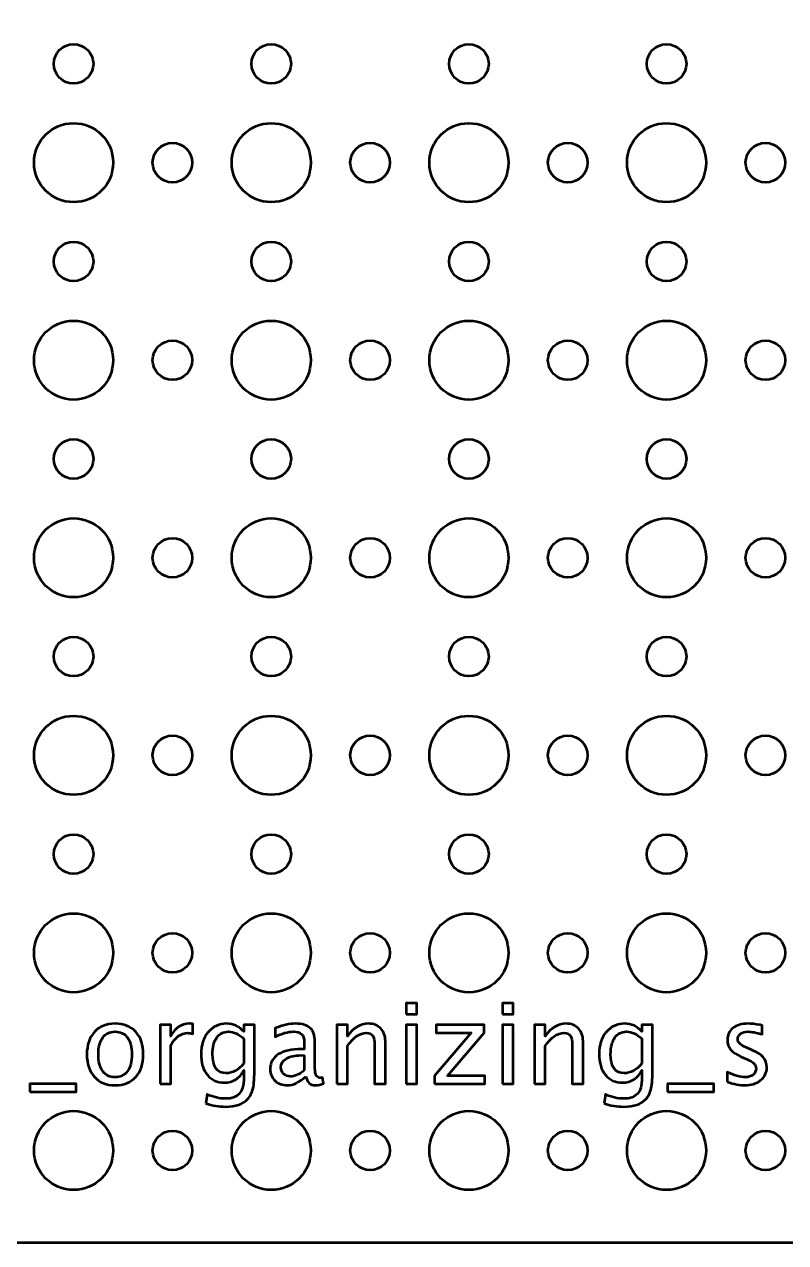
# Model space of a CAD drawing. Header units: centimetres. Extents: x -50 to 50, y -9 to 9.
# Drawn here: x -43.87 to -38.1, y -8.95 to 0.3 of the extents above; entities that cross this region are included whole.
import ezdxf

# ---------------------------------------------------------------- set-up
doc = ezdxf.new("R2010")
doc.units = ezdxf.units.CM
doc.header["$MEASUREMENT"] = 0
doc.layers.add('Layer 1', color=7, linetype='Continuous')

msp = doc.modelspace()

# ---------------------------------------------------------------- linework, layer by layer
at = {"layer": 'Layer 1', "lineweight": 53}
for centre, major_axis in [((-43.5, 0), (0, 0.15)), ((-42, 0), (0, 0.15)), ((-40.5, 0), (0, 0.15)), ((-39, 0), (0, 0.15)), ((-43.49999, -0.75001), (0, 0.30001)), ((-41.99999, -0.75001), (0, 0.30001)), ((-40.49999, -0.75001), (0, 0.30001)), ((-38.99999, -0.75001), (0, 0.30001)), ((-42.75, -0.75), (0, 0.15)), ((-41.25, -0.75), (0, 0.15)), ((-39.75, -0.75), (0, 0.15)), ((-38.25, -0.75), (0, 0.15)), ((-43.5, -1.5), (0, 0.15)), ((-42, -1.5), (0, 0.15)), ((-40.5, -1.5), (0, 0.15)), ((-39, -1.5), (0, 0.15)), ((-43.49999, -2.25001), (0, 0.30001)), ((-41.99999, -2.25001), (0, 0.30001)), ((-40.49999, -2.25001), (0, 0.30001)), ((-38.99999, -2.25001), (0, 0.30001)), ((-42.75, -2.25), (0, 0.15)), ((-41.25, -2.25), (0, 0.15)), ((-39.75, -2.25), (0, 0.15)), ((-38.25, -2.25), (0, 0.15)), ((-43.5, -3), (0, 0.15)), ((-42, -3), (0, 0.15)), ((-40.5, -3), (0, 0.15)), ((-39, -3), (0, 0.15)), ((-43.49999, -3.75001), (0, 0.30001)), ((-41.99999, -3.75001), (0, 0.30001)), ((-40.49999, -3.75001), (0, 0.30001)), ((-38.99999, -3.75001), (0, 0.30001)), ((-42.75, -3.75), (0, 0.15)), ((-41.25, -3.75), (0, 0.15)), ((-39.75, -3.75), (0, 0.15)), ((-38.25, -3.75), (0, 0.15)), ((-43.5, -4.5), (0, 0.15)), ((-42, -4.5), (0, 0.15)), ((-40.5, -4.5), (0, 0.15)), ((-39, -4.5), (0, 0.15)), ((-43.49999, -5.25001), (0, 0.30001)), ((-41.99999, -5.25001), (0, 0.30001)), ((-40.49999, -5.25001), (0, 0.30001)), ((-38.99999, -5.25001), (0, 0.30001)), ((-42.75, -5.25), (0, 0.15)), ((-41.25, -5.25), (0, 0.15)), ((-39.75, -5.25), (0, 0.15)), ((-38.25, -5.25), (0, 0.15)), ((-43.5, -6), (0, 0.15)), ((-42, -6), (0, 0.15)), ((-40.5, -6), (0, 0.15)), ((-39, -6), (0, 0.15)), ((-43.49999, -6.75001), (0, 0.30001)), ((-41.99999, -6.75001), (0, 0.30001)), ((-40.49999, -6.75001), (0, 0.30001)), ((-38.99999, -6.75001), (0, 0.30001)), ((-42.75, -6.75), (0, 0.15)), ((-41.25, -6.75), (0, 0.15)), ((-39.75, -6.75), (0, 0.15)), ((-38.25, -6.75), (0, 0.15)), ((-43.49999, -8.25001), (0, 0.30001)), ((-41.99999, -8.25001), (0, 0.30001)), ((-40.49999, -8.25001), (0, 0.30001)), ((-38.99999, -8.25001), (0, 0.30001)), ((-42.75, -8.25), (0, 0.15)), ((-41.25, -8.25), (0, 0.15)), ((-39.75, -8.25), (0, 0.15)), ((-38.25, -8.25), (0, 0.15))]:
    msp.add_ellipse(centre, major_axis=major_axis, ratio=1, dxfattribs=at)
msp.add_open_spline([(-50.2, -8.45), (-50.2, -8.45), (-50.2, 8.45), (-50.2, 8.45), (-50.2, 8.45), (-50.2, 8.72614), (-49.97614, 8.95), (-49.7, 8.95), (-49.7, 8.95), (-49.7, 8.95), (49.7, 8.95), (49.7, 8.95), (49.7, 8.95), (49.97614, 8.95), (50.2, 8.72614), (50.2, 8.45), (50.2, 8.45), (50.2, 8.45), (50.2, -8.45), (50.2, -8.45), (50.2, -8.45), (50.2, -8.72614), (49.97614, -8.95), (49.7, -8.95), (49.7, -8.95), (49.7, -8.95), (-49.7, -8.95), (-49.7, -8.95), (-49.7, -8.95), (-49.97614, -8.95), (-50.2, -8.72614), (-50.2, -8.45)], degree=3, knots=[0, 0, 0, 0, 0.1111111, 0.1111111, 0.1111111, 0.1111111, 0.2222222, 0.2222222, 0.2222222, 0.2222222, 0.3333333, 0.3333333, 0.3333333, 0.3333333, 0.4444444, 0.4444444, 0.4444444, 0.4444444, 0.5555556, 0.5555556, 0.5555556, 0.5555556, 0.6666667, 0.6666667, 0.6666667, 0.6666667, 0.7777778, 0.7777778, 0.7777778, 0.7777778, 1, 1, 1, 1], dxfattribs=at)
at = {"layer": 'Layer 1', "color": 5, "lineweight": 53}
for points, knots in [([(-40.97618, -7.21425), (-40.97618, -7.21425), (-40.97618, -7.13297), (-40.97618, -7.13297), (-40.97618, -7.13297), (-40.97618, -7.13297), (-40.8949, -7.13297), (-40.8949, -7.13297), (-40.8949, -7.13297), (-40.8949, -7.13297), (-40.8949, -7.21425), (-40.8949, -7.21425), (-40.8949, -7.21425), (-40.8949, -7.21425), (-40.97618, -7.21425), (-40.97618, -7.21425)], [0, 0, 0, 0, 0.2, 0.2, 0.2, 0.2, 0.4, 0.4, 0.4, 0.4, 0.6, 0.6, 0.6, 0.6, 1, 1, 1, 1]), ([(-40.24621, -7.21425), (-40.24621, -7.21425), (-40.24621, -7.13297), (-40.24621, -7.13297), (-40.24621, -7.13297), (-40.24621, -7.13297), (-40.16493, -7.13297), (-40.16493, -7.13297), (-40.16493, -7.13297), (-40.16493, -7.13297), (-40.16493, -7.21425), (-40.16493, -7.21425), (-40.16493, -7.21425), (-40.16493, -7.21425), (-40.24621, -7.21425), (-40.24621, -7.21425)], [0, 0, 0, 0, 0.2, 0.2, 0.2, 0.2, 0.4, 0.4, 0.4, 0.4, 0.6, 0.6, 0.6, 0.6, 1, 1, 1, 1]), ([(-43.185, -7.75527), (-43.2509, -7.75527), (-43.30311, -7.73424), (-43.3415, -7.69219), (-43.3415, -7.69219), (-43.38002, -7.65014), (-43.39921, -7.59299), (-43.39921, -7.52088), (-43.39921, -7.52088), (-43.39921, -7.44892), (-43.38002, -7.39191), (-43.3415, -7.35), (-43.3415, -7.35), (-43.30311, -7.30809), (-43.2509, -7.28706), (-43.185, -7.28706), (-43.185, -7.28706), (-43.1191, -7.28706), (-43.06689, -7.30809), (-43.02851, -7.35), (-43.02851, -7.35), (-42.98999, -7.39191), (-42.97079, -7.44892), (-42.97079, -7.52088), (-42.97079, -7.52088), (-42.97079, -7.59299), (-42.98999, -7.65014), (-43.02851, -7.69219), (-43.02851, -7.69219), (-43.06689, -7.73424), (-43.1191, -7.75527), (-43.185, -7.75527)], [0, 0, 0, 0, 0.1111111, 0.1111111, 0.1111111, 0.1111111, 0.2222222, 0.2222222, 0.2222222, 0.2222222, 0.3333333, 0.3333333, 0.3333333, 0.3333333, 0.4444444, 0.4444444, 0.4444444, 0.4444444, 0.5555556, 0.5555556, 0.5555556, 0.5555556, 0.6666667, 0.6666667, 0.6666667, 0.6666667, 0.7777778, 0.7777778, 0.7777778, 0.7777778, 1, 1, 1, 1]), ([(-42.84351, -7.74511), (-42.84351, -7.74511), (-42.84351, -7.29637), (-42.84351, -7.29637), (-42.84351, -7.29637), (-42.84351, -7.29637), (-42.76223, -7.29637), (-42.76223, -7.29637), (-42.76223, -7.29637), (-42.76223, -7.29637), (-42.76223, -7.38118), (-42.76223, -7.38118), (-42.76223, -7.38118), (-42.72991, -7.31839), (-42.68307, -7.28706), (-42.62154, -7.28706), (-42.62154, -7.28706), (-42.61322, -7.28706), (-42.60447, -7.28777), (-42.59544, -7.28918), (-42.59544, -7.28918), (-42.59544, -7.28918), (-42.59544, -7.36524), (-42.59544, -7.36524), (-42.59544, -7.36524), (-42.60955, -7.36058), (-42.62196, -7.35818), (-42.63269, -7.35818), (-42.63269, -7.35818), (-42.68434, -7.35818), (-42.72752, -7.38866), (-42.76223, -7.44976), (-42.76223, -7.44976), (-42.76223, -7.44976), (-42.76223, -7.74511), (-42.76223, -7.74511), (-42.76223, -7.74511), (-42.76223, -7.74511), (-42.84351, -7.74511), (-42.84351, -7.74511)], [0, 0, 0, 0, 0.0909091, 0.0909091, 0.0909091, 0.0909091, 0.1818182, 0.1818182, 0.1818182, 0.1818182, 0.2727273, 0.2727273, 0.2727273, 0.2727273, 0.3636364, 0.3636364, 0.3636364, 0.3636364, 0.4545455, 0.4545455, 0.4545455, 0.4545455, 0.5454545, 0.5454545, 0.5454545, 0.5454545, 0.6363636, 0.6363636, 0.6363636, 0.6363636, 0.7272727, 0.7272727, 0.7272727, 0.7272727, 0.8181818, 0.8181818, 0.8181818, 0.8181818, 1, 1, 1, 1]), ([(-42.49539, -7.89412), (-42.49539, -7.89412), (-42.48579, -7.82385), (-42.48579, -7.82385), (-42.48579, -7.82385), (-42.43866, -7.84586), (-42.39195, -7.85687), (-42.34581, -7.85687), (-42.34581, -7.85687), (-42.25423, -7.85687), (-42.20837, -7.80833), (-42.20837, -7.71138), (-42.20837, -7.71138), (-42.20837, -7.71138), (-42.20837, -7.64083), (-42.20837, -7.64083), (-42.20837, -7.64083), (-42.22248, -7.6706), (-42.24251, -7.6936), (-42.26862, -7.71011), (-42.26862, -7.71011), (-42.29473, -7.72662), (-42.32379, -7.73495), (-42.35583, -7.73495), (-42.35583, -7.73495), (-42.41015, -7.73495), (-42.45319, -7.71548), (-42.48494, -7.67653), (-42.48494, -7.67653), (-42.51669, -7.63758), (-42.53264, -7.58481), (-42.53264, -7.5182), (-42.53264, -7.5182), (-42.53264, -7.45005), (-42.51458, -7.39445), (-42.47845, -7.35141), (-42.47845, -7.35141), (-42.44219, -7.30851), (-42.39548, -7.28706), (-42.33805, -7.28706), (-42.33805, -7.28706), (-42.28781, -7.28706), (-42.24449, -7.30738), (-42.20837, -7.34816), (-42.20837, -7.34816), (-42.20837, -7.34816), (-42.20837, -7.29637), (-42.20837, -7.29637), (-42.20837, -7.29637), (-42.20837, -7.29637), (-42.12708, -7.29637), (-42.12708, -7.29637), (-42.12708, -7.29637), (-42.12708, -7.29637), (-42.12708, -7.62263), (-42.12708, -7.62263), (-42.12708, -7.62263), (-42.12708, -7.69276), (-42.13075, -7.74469), (-42.13809, -7.77841), (-42.13809, -7.77841), (-42.14529, -7.81214), (-42.15912, -7.8398), (-42.17916, -7.86124), (-42.17916, -7.86124), (-42.21472, -7.89892), (-42.27031, -7.91783), (-42.34581, -7.91783), (-42.34581, -7.91783), (-42.3976, -7.91783), (-42.44741, -7.90993), (-42.49539, -7.89412)], [0, 0, 0, 0, 0.0526316, 0.0526316, 0.0526316, 0.0526316, 0.1052632, 0.1052632, 0.1052632, 0.1052632, 0.1578947, 0.1578947, 0.1578947, 0.1578947, 0.2105263, 0.2105263, 0.2105263, 0.2105263, 0.2631579, 0.2631579, 0.2631579, 0.2631579, 0.3157895, 0.3157895, 0.3157895, 0.3157895, 0.3684211, 0.3684211, 0.3684211, 0.3684211, 0.4210526, 0.4210526, 0.4210526, 0.4210526, 0.4736842, 0.4736842, 0.4736842, 0.4736842, 0.5263158, 0.5263158, 0.5263158, 0.5263158, 0.5789474, 0.5789474, 0.5789474, 0.5789474, 0.6315789, 0.6315789, 0.6315789, 0.6315789, 0.6842105, 0.6842105, 0.6842105, 0.6842105, 0.7368421, 0.7368421, 0.7368421, 0.7368421, 0.7894737, 0.7894737, 0.7894737, 0.7894737, 0.8421053, 0.8421053, 0.8421053, 0.8421053, 0.8947368, 0.8947368, 0.8947368, 0.8947368, 1, 1, 1, 1]), ([(-41.7379, -7.68796), (-41.78672, -7.73283), (-41.83371, -7.75527), (-41.87887, -7.75527), (-41.87887, -7.75527), (-41.91598, -7.75527), (-41.94688, -7.7437), (-41.9713, -7.72042), (-41.9713, -7.72042), (-41.99585, -7.69713), (-42.00813, -7.66778), (-42.00813, -7.63236), (-42.00813, -7.63236), (-42.00813, -7.5834), (-41.98752, -7.54572), (-41.94632, -7.51947), (-41.94632, -7.51947), (-41.90511, -7.49323), (-41.84599, -7.4801), (-41.76894, -7.4801), (-41.76894, -7.4801), (-41.76894, -7.4801), (-41.74989, -7.4801), (-41.74989, -7.4801), (-41.74989, -7.4801), (-41.74989, -7.4801), (-41.74989, -7.42606), (-41.74989, -7.42606), (-41.74989, -7.42606), (-41.74989, -7.37399), (-41.77699, -7.34802), (-41.83131, -7.34802), (-41.83131, -7.34802), (-41.87336, -7.34802), (-41.91937, -7.36129), (-41.96918, -7.38782), (-41.96918, -7.38782), (-41.96918, -7.38782), (-41.96918, -7.32093), (-41.96918, -7.32093), (-41.96918, -7.32093), (-41.91443, -7.29835), (-41.86278, -7.28706), (-41.81438, -7.28706), (-41.81438, -7.28706), (-41.76457, -7.28706), (-41.72774, -7.29835), (-41.70417, -7.32107), (-41.70417, -7.32107), (-41.68047, -7.34379), (-41.66861, -7.37878), (-41.66861, -7.42606), (-41.66861, -7.42606), (-41.66861, -7.42606), (-41.66861, -7.62883), (-41.66861, -7.62883), (-41.66861, -7.62883), (-41.66861, -7.67526), (-41.65436, -7.69854), (-41.62571, -7.69854), (-41.62571, -7.69854), (-41.62219, -7.69854), (-41.61696, -7.69798), (-41.61005, -7.69685), (-41.61005, -7.69685), (-41.61005, -7.69685), (-41.60426, -7.74201), (-41.60426, -7.74201), (-41.60426, -7.74201), (-41.62275, -7.7509), (-41.64307, -7.75527), (-41.66537, -7.75527), (-41.66537, -7.75527), (-41.70333, -7.75527), (-41.72746, -7.73283), (-41.7379, -7.68796)], [0, 0, 0, 0, 0.05, 0.05, 0.05, 0.05, 0.1, 0.1, 0.1, 0.1, 0.15, 0.15, 0.15, 0.15, 0.2, 0.2, 0.2, 0.2, 0.25, 0.25, 0.25, 0.25, 0.3, 0.3, 0.3, 0.3, 0.35, 0.35, 0.35, 0.35, 0.4, 0.4, 0.4, 0.4, 0.45, 0.45, 0.45, 0.45, 0.5, 0.5, 0.5, 0.5, 0.55, 0.55, 0.55, 0.55, 0.6, 0.6, 0.6, 0.6, 0.65, 0.65, 0.65, 0.65, 0.7, 0.7, 0.7, 0.7, 0.75, 0.75, 0.75, 0.75, 0.8, 0.8, 0.8, 0.8, 0.85, 0.85, 0.85, 0.85, 0.9, 0.9, 0.9, 0.9, 1, 1, 1, 1]), ([(-41.50168, -7.74511), (-41.50168, -7.74511), (-41.50168, -7.29637), (-41.50168, -7.29637), (-41.50168, -7.29637), (-41.50168, -7.29637), (-41.4204, -7.29637), (-41.4204, -7.29637), (-41.4204, -7.29637), (-41.4204, -7.29637), (-41.4204, -7.38118), (-41.4204, -7.38118), (-41.4204, -7.38118), (-41.37736, -7.31839), (-41.32458, -7.28706), (-41.26221, -7.28706), (-41.26221, -7.28706), (-41.22298, -7.28706), (-41.1918, -7.29934), (-41.1688, -7.32403), (-41.1688, -7.32403), (-41.1458, -7.34859), (-41.13422, -7.38175), (-41.13422, -7.42323), (-41.13422, -7.42323), (-41.13422, -7.42323), (-41.13422, -7.74511), (-41.13422, -7.74511), (-41.13422, -7.74511), (-41.13422, -7.74511), (-41.21551, -7.74511), (-41.21551, -7.74511), (-41.21551, -7.74511), (-41.21551, -7.74511), (-41.21551, -7.44976), (-41.21551, -7.44976), (-41.21551, -7.44976), (-41.21551, -7.41646), (-41.22044, -7.39275), (-41.23018, -7.37864), (-41.23018, -7.37864), (-41.24006, -7.36439), (-41.25629, -7.35734), (-41.27901, -7.35734), (-41.27901, -7.35734), (-41.32896, -7.35734), (-41.37609, -7.38993), (-41.4204, -7.45513), (-41.4204, -7.45513), (-41.4204, -7.45513), (-41.4204, -7.74511), (-41.4204, -7.74511), (-41.4204, -7.74511), (-41.4204, -7.74511), (-41.50168, -7.74511), (-41.50168, -7.74511)], [0, 0, 0, 0, 0.0666667, 0.0666667, 0.0666667, 0.0666667, 0.1333333, 0.1333333, 0.1333333, 0.1333333, 0.2, 0.2, 0.2, 0.2, 0.2666667, 0.2666667, 0.2666667, 0.2666667, 0.3333333, 0.3333333, 0.3333333, 0.3333333, 0.4, 0.4, 0.4, 0.4, 0.4666667, 0.4666667, 0.4666667, 0.4666667, 0.5333333, 0.5333333, 0.5333333, 0.5333333, 0.6, 0.6, 0.6, 0.6, 0.6666667, 0.6666667, 0.6666667, 0.6666667, 0.7333333, 0.7333333, 0.7333333, 0.7333333, 0.8, 0.8, 0.8, 0.8, 0.8666667, 0.8666667, 0.8666667, 0.8666667, 1, 1, 1, 1]), ([(-40.97618, -7.74511), (-40.97618, -7.74511), (-40.97618, -7.29637), (-40.97618, -7.29637), (-40.97618, -7.29637), (-40.97618, -7.29637), (-40.8949, -7.29637), (-40.8949, -7.29637), (-40.8949, -7.29637), (-40.8949, -7.29637), (-40.8949, -7.74511), (-40.8949, -7.74511), (-40.8949, -7.74511), (-40.8949, -7.74511), (-40.97618, -7.74511), (-40.97618, -7.74511)], [0, 0, 0, 0, 0.2, 0.2, 0.2, 0.2, 0.4, 0.4, 0.4, 0.4, 0.6, 0.6, 0.6, 0.6, 1, 1, 1, 1]), ([(-40.76197, -7.74511), (-40.76197, -7.74511), (-40.76197, -7.68415), (-40.76197, -7.68415), (-40.76197, -7.68415), (-40.76197, -7.68415), (-40.48356, -7.35734), (-40.48356, -7.35734), (-40.48356, -7.35734), (-40.48356, -7.35734), (-40.74913, -7.35734), (-40.74913, -7.35734), (-40.74913, -7.35734), (-40.74913, -7.35734), (-40.74913, -7.29637), (-40.74913, -7.29637), (-40.74913, -7.29637), (-40.74913, -7.29637), (-40.38351, -7.29637), (-40.38351, -7.29637), (-40.38351, -7.29637), (-40.38351, -7.29637), (-40.38351, -7.35734), (-40.38351, -7.35734), (-40.38351, -7.35734), (-40.38351, -7.35734), (-40.66192, -7.68415), (-40.66192, -7.68415), (-40.66192, -7.68415), (-40.66192, -7.68415), (-40.37843, -7.68415), (-40.37843, -7.68415), (-40.37843, -7.68415), (-40.37843, -7.68415), (-40.37843, -7.74511), (-40.37843, -7.74511), (-40.37843, -7.74511), (-40.37843, -7.74511), (-40.76197, -7.74511), (-40.76197, -7.74511)], [0, 0, 0, 0, 0.0909091, 0.0909091, 0.0909091, 0.0909091, 0.1818182, 0.1818182, 0.1818182, 0.1818182, 0.2727273, 0.2727273, 0.2727273, 0.2727273, 0.3636364, 0.3636364, 0.3636364, 0.3636364, 0.4545455, 0.4545455, 0.4545455, 0.4545455, 0.5454545, 0.5454545, 0.5454545, 0.5454545, 0.6363636, 0.6363636, 0.6363636, 0.6363636, 0.7272727, 0.7272727, 0.7272727, 0.7272727, 0.8181818, 0.8181818, 0.8181818, 0.8181818, 1, 1, 1, 1]), ([(-40.24621, -7.74511), (-40.24621, -7.74511), (-40.24621, -7.29637), (-40.24621, -7.29637), (-40.24621, -7.29637), (-40.24621, -7.29637), (-40.16493, -7.29637), (-40.16493, -7.29637), (-40.16493, -7.29637), (-40.16493, -7.29637), (-40.16493, -7.74511), (-40.16493, -7.74511), (-40.16493, -7.74511), (-40.16493, -7.74511), (-40.24621, -7.74511), (-40.24621, -7.74511)], [0, 0, 0, 0, 0.2, 0.2, 0.2, 0.2, 0.4, 0.4, 0.4, 0.4, 0.6, 0.6, 0.6, 0.6, 1, 1, 1, 1]), ([(-40.00152, -7.74511), (-40.00152, -7.74511), (-40.00152, -7.29637), (-40.00152, -7.29637), (-40.00152, -7.29637), (-40.00152, -7.29637), (-39.92024, -7.29637), (-39.92024, -7.29637), (-39.92024, -7.29637), (-39.92024, -7.29637), (-39.92024, -7.38118), (-39.92024, -7.38118), (-39.92024, -7.38118), (-39.8772, -7.31839), (-39.82442, -7.28706), (-39.76205, -7.28706), (-39.76205, -7.28706), (-39.72282, -7.28706), (-39.69164, -7.29934), (-39.66864, -7.32403), (-39.66864, -7.32403), (-39.64564, -7.34859), (-39.63406, -7.38175), (-39.63406, -7.42323), (-39.63406, -7.42323), (-39.63406, -7.42323), (-39.63406, -7.74511), (-39.63406, -7.74511), (-39.63406, -7.74511), (-39.63406, -7.74511), (-39.71535, -7.74511), (-39.71535, -7.74511), (-39.71535, -7.74511), (-39.71535, -7.74511), (-39.71535, -7.44976), (-39.71535, -7.44976), (-39.71535, -7.44976), (-39.71535, -7.41646), (-39.72028, -7.39275), (-39.73002, -7.37864), (-39.73002, -7.37864), (-39.7399, -7.36439), (-39.75613, -7.35734), (-39.77885, -7.35734), (-39.77885, -7.35734), (-39.8288, -7.35734), (-39.87593, -7.38993), (-39.92024, -7.45513), (-39.92024, -7.45513), (-39.92024, -7.45513), (-39.92024, -7.74511), (-39.92024, -7.74511), (-39.92024, -7.74511), (-39.92024, -7.74511), (-40.00152, -7.74511), (-40.00152, -7.74511)], [0, 0, 0, 0, 0.0666667, 0.0666667, 0.0666667, 0.0666667, 0.1333333, 0.1333333, 0.1333333, 0.1333333, 0.2, 0.2, 0.2, 0.2, 0.2666667, 0.2666667, 0.2666667, 0.2666667, 0.3333333, 0.3333333, 0.3333333, 0.3333333, 0.4, 0.4, 0.4, 0.4, 0.4666667, 0.4666667, 0.4666667, 0.4666667, 0.5333333, 0.5333333, 0.5333333, 0.5333333, 0.6, 0.6, 0.6, 0.6, 0.6666667, 0.6666667, 0.6666667, 0.6666667, 0.7333333, 0.7333333, 0.7333333, 0.7333333, 0.8, 0.8, 0.8, 0.8, 0.8666667, 0.8666667, 0.8666667, 0.8666667, 1, 1, 1, 1]), ([(-39.47433, -7.89412), (-39.47433, -7.89412), (-39.46473, -7.82385), (-39.46473, -7.82385), (-39.46473, -7.82385), (-39.4176, -7.84586), (-39.37089, -7.85687), (-39.32475, -7.85687), (-39.32475, -7.85687), (-39.23317, -7.85687), (-39.18731, -7.80833), (-39.18731, -7.71138), (-39.18731, -7.71138), (-39.18731, -7.71138), (-39.18731, -7.64083), (-39.18731, -7.64083), (-39.18731, -7.64083), (-39.20142, -7.6706), (-39.22145, -7.6936), (-39.24756, -7.71011), (-39.24756, -7.71011), (-39.27367, -7.72662), (-39.30273, -7.73495), (-39.33477, -7.73495), (-39.33477, -7.73495), (-39.38909, -7.73495), (-39.43213, -7.71548), (-39.46388, -7.67653), (-39.46388, -7.67653), (-39.49563, -7.63758), (-39.51158, -7.58481), (-39.51158, -7.5182), (-39.51158, -7.5182), (-39.51158, -7.45005), (-39.49352, -7.39445), (-39.45739, -7.35141), (-39.45739, -7.35141), (-39.42113, -7.30851), (-39.37442, -7.28706), (-39.31699, -7.28706), (-39.31699, -7.28706), (-39.26675, -7.28706), (-39.22343, -7.30738), (-39.18731, -7.34816), (-39.18731, -7.34816), (-39.18731, -7.34816), (-39.18731, -7.29637), (-39.18731, -7.29637), (-39.18731, -7.29637), (-39.18731, -7.29637), (-39.10602, -7.29637), (-39.10602, -7.29637), (-39.10602, -7.29637), (-39.10602, -7.29637), (-39.10602, -7.62263), (-39.10602, -7.62263), (-39.10602, -7.62263), (-39.10602, -7.69276), (-39.10969, -7.74469), (-39.11703, -7.77841), (-39.11703, -7.77841), (-39.12423, -7.81214), (-39.13806, -7.8398), (-39.1581, -7.86124), (-39.1581, -7.86124), (-39.19366, -7.89892), (-39.24925, -7.91783), (-39.32475, -7.91783), (-39.32475, -7.91783), (-39.37654, -7.91783), (-39.42635, -7.90993), (-39.47433, -7.89412)], [0, 0, 0, 0, 0.0526316, 0.0526316, 0.0526316, 0.0526316, 0.1052632, 0.1052632, 0.1052632, 0.1052632, 0.1578947, 0.1578947, 0.1578947, 0.1578947, 0.2105263, 0.2105263, 0.2105263, 0.2105263, 0.2631579, 0.2631579, 0.2631579, 0.2631579, 0.3157895, 0.3157895, 0.3157895, 0.3157895, 0.3684211, 0.3684211, 0.3684211, 0.3684211, 0.4210526, 0.4210526, 0.4210526, 0.4210526, 0.4736842, 0.4736842, 0.4736842, 0.4736842, 0.5263158, 0.5263158, 0.5263158, 0.5263158, 0.5789474, 0.5789474, 0.5789474, 0.5789474, 0.6315789, 0.6315789, 0.6315789, 0.6315789, 0.6842105, 0.6842105, 0.6842105, 0.6842105, 0.7368421, 0.7368421, 0.7368421, 0.7368421, 0.7894737, 0.7894737, 0.7894737, 0.7894737, 0.8421053, 0.8421053, 0.8421053, 0.8421053, 0.8947368, 0.8947368, 0.8947368, 0.8947368, 1, 1, 1, 1]), ([(-38.54087, -7.72902), (-38.54087, -7.72902), (-38.54087, -7.65452), (-38.54087, -7.65452), (-38.54087, -7.65452), (-38.48767, -7.68105), (-38.44152, -7.69431), (-38.40215, -7.69431), (-38.40215, -7.69431), (-38.37873, -7.69431), (-38.35926, -7.68796), (-38.34387, -7.67526), (-38.34387, -7.67526), (-38.32849, -7.6627), (-38.32073, -7.6469), (-38.32073, -7.62785), (-38.32073, -7.62785), (-38.32073, -7.60005), (-38.34232, -7.57705), (-38.3855, -7.55884), (-38.3855, -7.55884), (-38.3855, -7.55884), (-38.43306, -7.53866), (-38.43306, -7.53866), (-38.43306, -7.53866), (-38.50319, -7.50959), (-38.53833, -7.46754), (-38.53833, -7.41293), (-38.53833, -7.41293), (-38.53833, -7.37385), (-38.5245, -7.34308), (-38.49684, -7.32065), (-38.49684, -7.32065), (-38.46918, -7.29821), (-38.43122, -7.28706), (-38.3831, -7.28706), (-38.3831, -7.28706), (-38.35813, -7.28706), (-38.32708, -7.29045), (-38.29025, -7.29736), (-38.29025, -7.29736), (-38.29025, -7.29736), (-38.27332, -7.30061), (-38.27332, -7.30061), (-38.27332, -7.30061), (-38.27332, -7.30061), (-38.27332, -7.36834), (-38.27332, -7.36834), (-38.27332, -7.36834), (-38.31862, -7.3548), (-38.35474, -7.34802), (-38.38169, -7.34802), (-38.38169, -7.34802), (-38.4054, -7.34802), (-38.42417, -7.35324), (-38.43842, -7.36354), (-38.43842, -7.36354), (-38.45253, -7.37385), (-38.45959, -7.38767), (-38.45959, -7.40503), (-38.45959, -7.40503), (-38.45959, -7.42944), (-38.43983, -7.45019), (-38.40018, -7.46698), (-38.40018, -7.46698), (-38.40018, -7.46698), (-38.36109, -7.48349), (-38.36109, -7.48349), (-38.36109, -7.48349), (-38.31678, -7.50212), (-38.28545, -7.52187), (-38.26711, -7.54261), (-38.26711, -7.54261), (-38.24862, -7.56336), (-38.23945, -7.58932), (-38.23945, -7.62037), (-38.23945, -7.62037), (-38.23945, -7.65974), (-38.25497, -7.69205), (-38.28616, -7.71731), (-38.28616, -7.71731), (-38.3172, -7.74257), (-38.357, -7.75527), (-38.4054, -7.75527), (-38.4054, -7.75527), (-38.44265, -7.75527), (-38.48767, -7.74652), (-38.54087, -7.72902)], [0, 0, 0, 0, 0.0434783, 0.0434783, 0.0434783, 0.0434783, 0.0869565, 0.0869565, 0.0869565, 0.0869565, 0.1304348, 0.1304348, 0.1304348, 0.1304348, 0.173913, 0.173913, 0.173913, 0.173913, 0.2173913, 0.2173913, 0.2173913, 0.2173913, 0.2608696, 0.2608696, 0.2608696, 0.2608696, 0.3043478, 0.3043478, 0.3043478, 0.3043478, 0.3478261, 0.3478261, 0.3478261, 0.3478261, 0.3913043, 0.3913043, 0.3913043, 0.3913043, 0.4347826, 0.4347826, 0.4347826, 0.4347826, 0.4782609, 0.4782609, 0.4782609, 0.4782609, 0.5217391, 0.5217391, 0.5217391, 0.5217391, 0.5652174, 0.5652174, 0.5652174, 0.5652174, 0.6086957, 0.6086957, 0.6086957, 0.6086957, 0.6521739, 0.6521739, 0.6521739, 0.6521739, 0.6956522, 0.6956522, 0.6956522, 0.6956522, 0.7391304, 0.7391304, 0.7391304, 0.7391304, 0.7826087, 0.7826087, 0.7826087, 0.7826087, 0.826087, 0.826087, 0.826087, 0.826087, 0.8695652, 0.8695652, 0.8695652, 0.8695652, 0.9130435, 0.9130435, 0.9130435, 0.9130435, 1, 1, 1, 1]), ([(-43.18514, -7.69431), (-43.14493, -7.69431), (-43.1136, -7.67921), (-43.0913, -7.64887), (-43.0913, -7.64887), (-43.06915, -7.61867), (-43.058, -7.57592), (-43.058, -7.52088), (-43.058, -7.52088), (-43.058, -7.46599), (-43.06915, -7.42338), (-43.0913, -7.39318), (-43.0913, -7.39318), (-43.1136, -7.36312), (-43.14493, -7.34802), (-43.18514, -7.34802), (-43.18514, -7.34802), (-43.2255, -7.34802), (-43.25683, -7.36312), (-43.27884, -7.39318), (-43.27884, -7.39318), (-43.301, -7.42338), (-43.312, -7.46599), (-43.312, -7.52088), (-43.312, -7.52088), (-43.312, -7.57592), (-43.301, -7.61867), (-43.27884, -7.64887), (-43.27884, -7.64887), (-43.25683, -7.67921), (-43.2255, -7.69431), (-43.18514, -7.69431)], [0, 0, 0, 0, 0.1111111, 0.1111111, 0.1111111, 0.1111111, 0.2222222, 0.2222222, 0.2222222, 0.2222222, 0.3333333, 0.3333333, 0.3333333, 0.3333333, 0.4444444, 0.4444444, 0.4444444, 0.4444444, 0.5555556, 0.5555556, 0.5555556, 0.5555556, 0.6666667, 0.6666667, 0.6666667, 0.6666667, 0.7777778, 0.7777778, 0.7777778, 0.7777778, 1, 1, 1, 1]), ([(-42.20837, -7.58989), (-42.20837, -7.58989), (-42.20837, -7.40376), (-42.20837, -7.40376), (-42.20837, -7.40376), (-42.24421, -7.36665), (-42.2833, -7.34802), (-42.32549, -7.34802), (-42.32549, -7.34802), (-42.36302, -7.34802), (-42.39237, -7.36298), (-42.41354, -7.39304), (-42.41354, -7.39304), (-42.43485, -7.42295), (-42.44543, -7.46458), (-42.44543, -7.51764), (-42.44543, -7.51764), (-42.44543, -7.61515), (-42.41086, -7.66383), (-42.34157, -7.66383), (-42.34157, -7.66383), (-42.29444, -7.66383), (-42.24999, -7.63914), (-42.20837, -7.58989)], [0, 0, 0, 0, 0.1428571, 0.1428571, 0.1428571, 0.1428571, 0.2857143, 0.2857143, 0.2857143, 0.2857143, 0.4285714, 0.4285714, 0.4285714, 0.4285714, 0.5714286, 0.5714286, 0.5714286, 0.5714286, 0.7142857, 0.7142857, 0.7142857, 0.7142857, 1, 1, 1, 1]), ([(-39.18731, -7.58989), (-39.18731, -7.58989), (-39.18731, -7.40376), (-39.18731, -7.40376), (-39.18731, -7.40376), (-39.22315, -7.36665), (-39.26224, -7.34802), (-39.30443, -7.34802), (-39.30443, -7.34802), (-39.34196, -7.34802), (-39.37131, -7.36298), (-39.39248, -7.39304), (-39.39248, -7.39304), (-39.41379, -7.42295), (-39.42437, -7.46458), (-39.42437, -7.51764), (-39.42437, -7.51764), (-39.42437, -7.61515), (-39.3898, -7.66383), (-39.32051, -7.66383), (-39.32051, -7.66383), (-39.27338, -7.66383), (-39.22893, -7.63914), (-39.18731, -7.58989)], [0, 0, 0, 0, 0.1428571, 0.1428571, 0.1428571, 0.1428571, 0.2857143, 0.2857143, 0.2857143, 0.2857143, 0.4285714, 0.4285714, 0.4285714, 0.4285714, 0.5714286, 0.5714286, 0.5714286, 0.5714286, 0.7142857, 0.7142857, 0.7142857, 0.7142857, 1, 1, 1, 1]), ([(-41.74989, -7.64365), (-41.74989, -7.64365), (-41.74989, -7.52836), (-41.74989, -7.52836), (-41.74989, -7.52836), (-41.74989, -7.52836), (-41.776, -7.52752), (-41.776, -7.52752), (-41.776, -7.52752), (-41.82115, -7.52752), (-41.85756, -7.53584), (-41.88536, -7.55249), (-41.88536, -7.55249), (-41.91302, -7.56928), (-41.92685, -7.59144), (-41.92685, -7.6191), (-41.92685, -7.6191), (-41.92685, -7.63843), (-41.91993, -7.6548), (-41.90624, -7.6682), (-41.90624, -7.6682), (-41.89241, -7.68161), (-41.87562, -7.68838), (-41.85573, -7.68838), (-41.85573, -7.68838), (-41.82186, -7.68838), (-41.78658, -7.67343), (-41.74989, -7.64365)], [0, 0, 0, 0, 0.125, 0.125, 0.125, 0.125, 0.25, 0.25, 0.25, 0.25, 0.375, 0.375, 0.375, 0.375, 0.5, 0.5, 0.5, 0.5, 0.625, 0.625, 0.625, 0.625, 0.75, 0.75, 0.75, 0.75, 1, 1, 1, 1]), ([(-43.83271, -7.80607), (-43.83271, -7.80607), (-43.83271, -7.74511), (-43.83271, -7.74511), (-43.83271, -7.74511), (-43.83271, -7.74511), (-43.4805, -7.74511), (-43.4805, -7.74511), (-43.4805, -7.74511), (-43.4805, -7.74511), (-43.4805, -7.80607), (-43.4805, -7.80607), (-43.4805, -7.80607), (-43.4805, -7.80607), (-43.83271, -7.80607), (-43.83271, -7.80607)], [0, 0, 0, 0, 0.2, 0.2, 0.2, 0.2, 0.4, 0.4, 0.4, 0.4, 0.6, 0.6, 0.6, 0.6, 1, 1, 1, 1]), ([(-38.99384, -7.80607), (-38.99384, -7.80607), (-38.99384, -7.74511), (-38.99384, -7.74511), (-38.99384, -7.74511), (-38.99384, -7.74511), (-38.64163, -7.74511), (-38.64163, -7.74511), (-38.64163, -7.74511), (-38.64163, -7.74511), (-38.64163, -7.80607), (-38.64163, -7.80607), (-38.64163, -7.80607), (-38.64163, -7.80607), (-38.99384, -7.80607), (-38.99384, -7.80607)], [0, 0, 0, 0, 0.2, 0.2, 0.2, 0.2, 0.4, 0.4, 0.4, 0.4, 0.6, 0.6, 0.6, 0.6, 1, 1, 1, 1])]:
    msp.add_open_spline(points, degree=3, knots=knots, dxfattribs=at)

doc.saveas('drawing.dxf')
